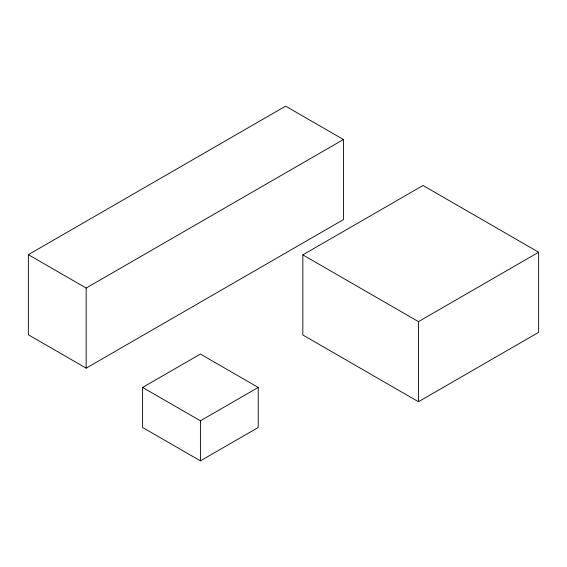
<?xml version="1.0" encoding="UTF-8"?>
<svg xmlns="http://www.w3.org/2000/svg" width="567" height="567" viewBox="0 0 567 567"><rect width="100%" height="100%" fill="white"/><g stroke="black" fill="none" stroke-linecap="round" stroke-linejoin="round"><path stroke-width="0.85" d="M28.35 254.668L285.612 106.142L343.425 139.517L343.425 219.62L86.163 368.146L28.35 334.771L28.35 254.668L86.163 288.043L343.425 139.517M302.828 254.874L423.032 185.48L538.65 252.23L538.65 332.333L418.446 401.734L302.828 334.977L302.828 254.874L418.446 321.631L538.65 252.23M142.6 387.431L200.413 354.056L258.226 387.431L258.226 427.483L200.413 460.858L142.6 427.483L142.6 387.431L200.413 420.806L258.226 387.431M418.446 321.631L418.446 401.734M200.413 420.806L200.413 460.858M86.163 288.043L86.163 368.146"/></g></svg>
